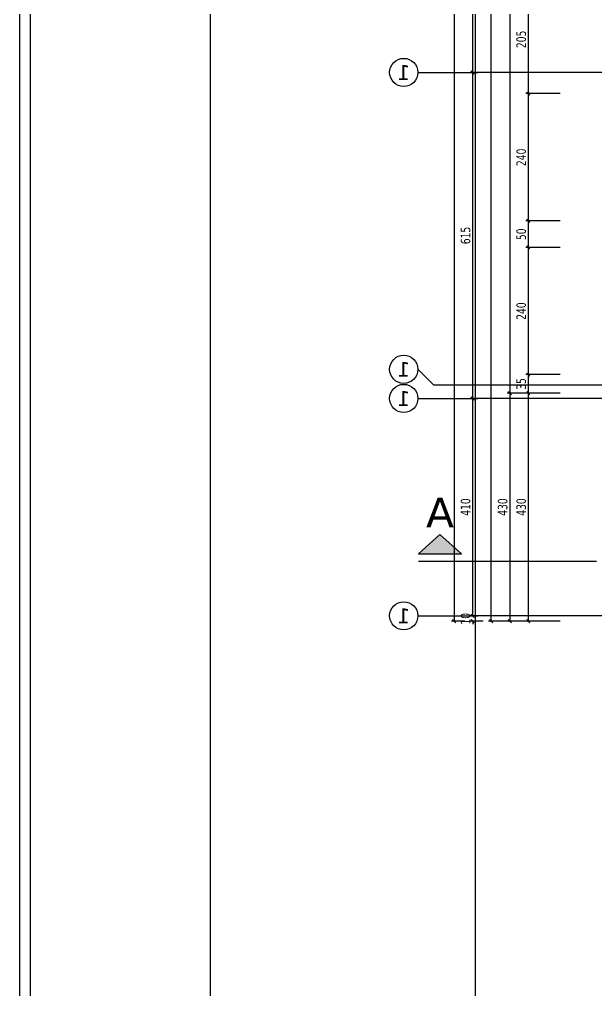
# Model space of a CAD drawing. Header units: millimetres. Extents: x 43168.9 to 43194.6, y -25545.1 to -25543.4.
# Drawn here: x 43172.4719 to 43172.6896, y -25544.6903 to -25544.3239 of the extents above; entities that cross this region are included whole.
import ezdxf
from ezdxf.enums import TextEntityAlignment as Align

# ---------------------------------------------------------------- set-up
doc = ezdxf.new("R2010")
doc.units = ezdxf.units.MM
doc.header["$LTSCALE"] = 200
doc.linetypes.add('DASHDOT', pattern=[1, 0.5, -0.25, 0, -0.25])
doc.linetypes.add('DASHDOT2', pattern=[0.5, 0.25, -0.125, 0, -0.125])
for name, color, linetype in [('aks_sgh', 5, 'DASHDOT2'), ('arsasiniri_sgh', 10, 'Continuous'), ('olcuaks_sgh', 41, 'Continuous'), ('olcudis_sgh', 185, 'Continuous'), ('pafta_sgh', 11, 'Continuous'), ('yapi-yaklasma_sgh', 41, 'DASHDOT')]:
    doc.layers.add(name, color=color, linetype=linetype)
doc.styles.add('dim', font='VERDANA.TTF', dxfattribs={"width": 0.7})
doc.styles.add('text1', font='VERDANA.TTF')

msp = doc.modelspace()

# ---------------------------------------------------------------- hatches: boundary and pattern name
msp.add_hatch(color=256).paths.add_polyline_path([(43172.62243, -25544.52557), (43172.63867, -25544.52557), (43172.63055, -25544.51829)])

# ---------------------------------------------------------------- linework, layer by layer
for p, q in [((43172.6222, -25544.34392), (43172.64488, -25544.34392)), ((43172.6222, -25544.45592), (43172.6222, -25544.45592)), ((43172.6222, -25544.46692), (43172.64488, -25544.46692)), ((43172.63055, -25544.51829), (43172.62243, -25544.52557)), ((43172.63867, -25544.52557), (43172.63055, -25544.51829)), ((43172.62243, -25544.52557), (43172.63867, -25544.52557)), ((43172.6222, -25544.54892), (43172.64488, -25544.54892))]:
    msp.add_line(p, q)
at = {"color": 0, "linetype": 'ByBlock', "lineweight": -2}
for p, q in [((43172.64348, -25544.34452), (43172.64228, -25544.34332)), ((43172.64228, -25544.34332), (43172.64348, -25544.34452)), ((43172.66448, -25544.35252), (43172.66328, -25544.35132)), ((43172.66328, -25544.35132), (43172.66448, -25544.35252)), ((43172.66448, -25544.40052), (43172.66328, -25544.39932)), ((43172.66328, -25544.39932), (43172.66448, -25544.40052)), ((43172.66448, -25544.41052), (43172.66328, -25544.40932)), ((43172.66328, -25544.40932), (43172.66448, -25544.41052)), ((43172.66448, -25544.45852), (43172.66328, -25544.45732)), ((43172.66328, -25544.45732), (43172.66448, -25544.45852)), ((43172.64348, -25544.46752), (43172.64228, -25544.46632)), ((43172.64228, -25544.46632), (43172.64348, -25544.46752)), ((43172.65628, -25544.46432), (43172.65748, -25544.46552)), ((43172.65748, -25544.46552), (43172.65628, -25544.46432)), ((43172.66448, -25544.46552), (43172.66328, -25544.46432)), ((43172.66328, -25544.46432), (43172.66448, -25544.46552)), ((43172.64228, -25544.54832), (43172.64348, -25544.54952)), ((43172.64228, -25544.54832), (43172.64348, -25544.54952)), ((43172.63528, -25544.55032), (43172.63648, -25544.55152)), ((43172.64348, -25544.55152), (43172.64228, -25544.55032)), ((43172.64928, -25544.55032), (43172.65048, -25544.55152)), ((43172.65628, -25544.55032), (43172.65748, -25544.55152)), ((43172.66328, -25544.55032), (43172.66448, -25544.55152))]:
    msp.add_line(p, q, dxfattribs=at)
at = {"linetype": 'DASHDOT'}
msp.add_line((43172.68963, -25544.52837), (43172.62243, -25544.52837), dxfattribs=at)
at = {"linetype": 'Continuous'}
for centre in [(43172.61688, -25544.34392), (43172.61688, -25544.45592), (43172.61688, -25544.46692), (43172.61688, -25544.54892)]:
    msp.add_circle(centre, 0.00532, dxfattribs=at)
at = {"layer": 'aks_sgh'}
for p, q in [((43173.44688, -25544.34392), (43172.64488, -25544.34392)), ((43172.6282, -25544.46192), (43172.6222, -25544.45592)), ((43172.64488, -25544.46192), (43172.6282, -25544.46192)), ((43173.44688, -25544.46192), (43172.64488, -25544.46192)), ((43173.44688, -25544.46692), (43172.64488, -25544.46692)), ((43173.44688, -25544.54892), (43172.64488, -25544.54892))]:
    msp.add_line(p, q, dxfattribs=at)
at = {"layer": 'arsasiniri_sgh', "color": 14}
msp.add_line((43172.544, -25544.89), (43172.544, -25543.58847), dxfattribs=at)
at = {"layer": 'olcuaks_sgh'}
for p, q in [((43172.63588, -25543.83767), (43172.63588, -25544.55117)), ((43172.64288, -25544.34417), (43172.64288, -25544.22367)), ((43172.64688, -25544.34392), (43172.64188, -25544.34392)), ((43172.64688, -25544.34392), (43172.64188, -25544.34392)), ((43172.64288, -25544.46717), (43172.64288, -25544.34367)), ((43172.64688, -25544.46692), (43172.64188, -25544.46692)), ((43172.64688, -25544.46692), (43172.64188, -25544.46692)), ((43172.64288, -25544.54917), (43172.64288, -25544.46667)), ((43172.64288, -25544.54892), (43172.64288, -25544.54772)), ((43172.63988, -25544.55092), (43172.63488, -25544.55092)), ((43172.64688, -25544.54892), (43172.64188, -25544.54892)), ((43172.64688, -25544.54892), (43172.64188, -25544.54892)), ((43172.64688, -25544.55092), (43172.64188, -25544.55092)), ((43172.64288, -25544.55092), (43172.64288, -25544.55212))]:
    msp.add_line(p, q, dxfattribs=at)
at = {"layer": 'olcudis_sgh'}
for p, q in [((43172.64988, -25544.55117), (43172.64988, -25543.83767)), ((43172.65688, -25543.89767), (43172.65688, -25544.46517)), ((43172.66388, -25544.35217), (43172.66388, -25544.31067)), ((43172.67588, -25544.35192), (43172.66288, -25544.35192)), ((43172.67588, -25544.35192), (43172.66288, -25544.35192)), ((43172.66388, -25544.40017), (43172.66388, -25544.35167)), ((43172.67588, -25544.39992), (43172.66288, -25544.39992)), ((43172.67588, -25544.39992), (43172.66288, -25544.39992)), ((43172.66388, -25544.41017), (43172.66388, -25544.39967)), ((43172.67588, -25544.40992), (43172.66288, -25544.40992)), ((43172.67588, -25544.40992), (43172.66288, -25544.40992)), ((43172.66388, -25544.45817), (43172.66388, -25544.40967)), ((43172.67588, -25544.45792), (43172.66288, -25544.45792)), ((43172.67588, -25544.45792), (43172.66288, -25544.45792)), ((43172.66388, -25544.46517), (43172.66388, -25544.45767)), ((43172.66888, -25544.46492), (43172.65588, -25544.46492)), ((43172.66888, -25544.46492), (43172.65588, -25544.46492)), ((43172.65688, -25544.46467), (43172.65688, -25544.55117)), ((43172.67588, -25544.46492), (43172.66288, -25544.46492)), ((43172.67588, -25544.46492), (43172.66288, -25544.46492)), ((43172.66388, -25544.55117), (43172.66388, -25544.46467)), ((43172.66188, -25544.55092), (43172.64888, -25544.55092)), ((43172.66888, -25544.55092), (43172.65588, -25544.55092)), ((43172.67588, -25544.55092), (43172.66288, -25544.55092))]:
    msp.add_line(p, q, dxfattribs=at)
at = {"layer": 'pafta_sgh'}
for p, q in [((43172.47188, -25543.526), (43172.47188, -25544.954)), ((43172.47588, -25543.53), (43172.47588, -25544.95))]:
    msp.add_line(p, q, dxfattribs=at)
at = {"layer": 'yapi-yaklasma_sgh'}
msp.add_line((43172.644, -25544.78759), (43172.644, -25543.79476), dxfattribs=at)
msp.add_line((43172.644, -25544.78759), (43172.644, -25543.79476), dxfattribs=at)

# ---------------------------------------------------------------- texts
at = {"linetype": 'Continuous', "style": 'text1', "text_generation_flag": 4}
for p in [(43172.61688, -25544.34392), (43172.61688, -25544.45592), (43172.61688, -25544.46692), (43172.61688, -25544.54892)]:
    msp.add_attdef('1', text='', height=0.0056, rotation=180, dxfattribs=at).set_placement(p, align=Align.MIDDLE)
at = {"linetype": 'Continuous', "style": 'text1'}
msp.add_attdef('A', text='A', height=0.0112, dxfattribs=at).set_placement((43172.63055, -25544.50989), align=Align.MIDDLE)
at = {"layer": 'olcuaks_sgh', "color": 2, "style": 'dim', "width": 0.7}
for s, p in [('615', (43172.64197, -25544.40872)), ('410', (43172.64197, -25544.51118)), ('10', (43172.64197, -25544.55224))]:
    msp.add_text(s, height=0.0036, rotation=90, dxfattribs=at).set_placement(p)
at = {"layer": 'olcudis_sgh', "color": 2, "style": 'dim', "width": 0.7}
for s, p in [('205', (43172.66297, -25544.33474)), ('240', (43172.66297, -25544.37925)), ('50', (43172.66297, -25544.40717)), ('240', (43172.66297, -25544.43725)), ('35', (43172.66297, -25544.46364)), ('430', (43172.65597, -25544.51118)), ('430', (43172.66297, -25544.51118))]:
    msp.add_text(s, height=0.0036, rotation=90, dxfattribs=at).set_placement(p)

doc.saveas('drawing.dxf')
